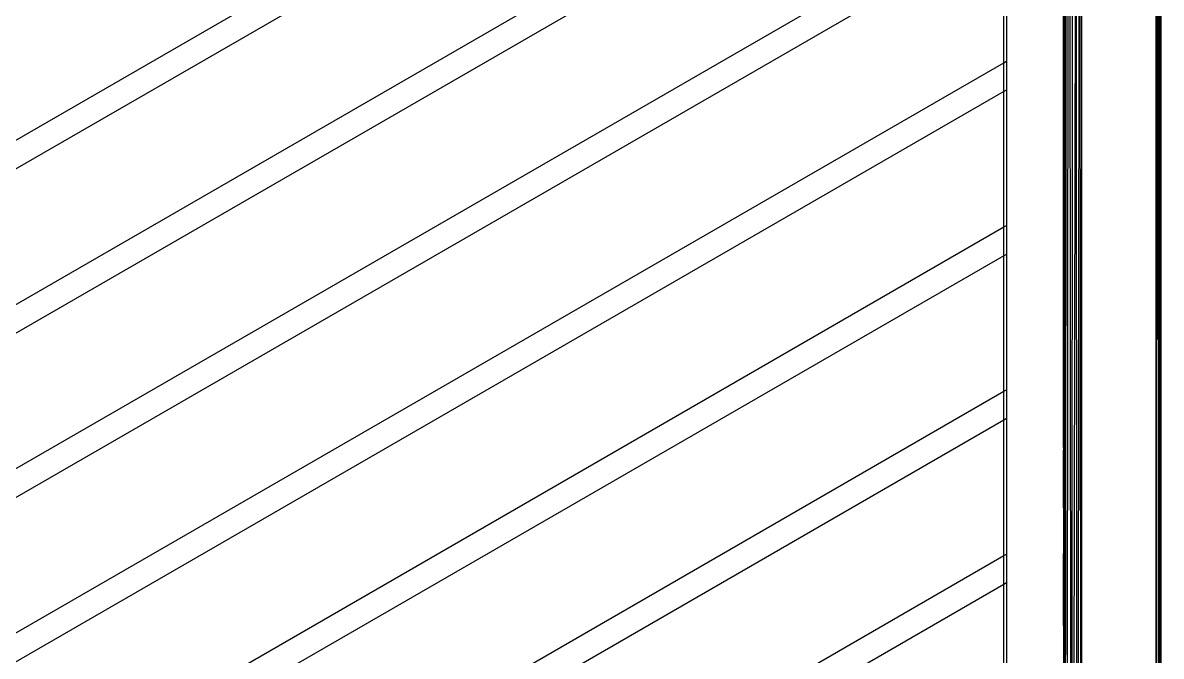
# Model space of a CAD drawing. Header units: inches. Extents: x 17 to 4615, y 5 to 3256.
# Drawn here: x 3225 to 3547.3, y 2243.9 to 2423.4 of the extents above; entities that cross this region are included whole.
import ezdxf

# ---------------------------------------------------------------- set-up
doc = ezdxf.new("R2010")
doc.units = ezdxf.units.IN
doc.header["$MEASUREMENT"] = 0

msp = doc.modelspace()

# ---------------------------------------------------------------- linework, layer by layer
for p, q in [((3547.26, 1931.72), (3547.21, 2663.45)), ((3547.26, 1931.72), (3547.32, 2664.75)), ((3545.8, 1929.02), (3546.4, 2660.81)), ((3545.8, 2659.62), (3545.8, 1929.02)), ((3546.75, 1929.78), (3546.4, 2660.81)), ((3546.89, 2662.11), (3546.75, 1929.78)), ((3547.26, 1931.72), (3546.89, 2662.11)), ((3523.25, 2621.17), (3522, 1916.09)), ((3523.55, 1916.38), (3523.25, 2621.17)), ((3524.14, 2622.24), (3523.55, 1916.38)), ((3524.87, 1916.93), (3524.14, 2622.24)), ((3524.87, 1916.93), (3524.87, 2623.37)), ((3520.37, 1917.65), (3521.19, 2619.49)), ((3521.19, 2619.49), (3522, 1916.09)), ((3522, 1916.09), (3522.25, 2620.23)), ((3519.63, 2332.69), (3519.63, 2614.3)), ((3520.11, 2615.17), (3520.06, 2094.38)), ((3520.2, 2409.66), (3520.11, 2615.17)), ((3520.24, 2615.29), (3520.2, 2409.66)), ((3520.26, 2244.29), (3520.24, 2615.29)), ((3520.28, 2616.1), (3520.26, 2244.29)), ((3519.65, 2322.89), (3519.89, 2592.6)), ((3520.06, 2094.38), (3519.89, 2592.6)), ((2889.04, 2197.32), (3502.8, 2551.68)), ((3502.8, 2543.51), (2889.04, 2189.15)), ((2889.04, 2150.78), (3502.8, 2505.14)), ((3502.8, 2496.97), (2889.04, 2142.61)), ((2889.04, 2104.24), (3502.8, 2458.6)), ((3502.8, 2450.43), (2889.04, 2096.07)), ((3502.8, 2412.06), (3502.8, 2450.43)), ((3503.51, 2450.84), (3503.51, 2412.47)), ((2889.04, 2057.7), (3502.8, 2412.06)), ((3502.8, 2412.06), (3503.51, 2412.47)), ((3502.8, 2403.89), (3502.8, 2412.06)), ((3503.51, 2412.47), (3503.51, 2404.3)), ((3520.2, 2409.33), (3520.11, 2064.99)), ((3520.2, 2409.33), (3520.2, 2409.66)), ((3520.26, 2244.29), (3520.2, 2409.33)), ((3502.8, 2403.89), (2889.04, 2049.53)), ((3503.51, 2404.3), (3502.8, 2403.89)), ((3502.8, 2365.52), (3502.8, 2403.89)), ((3503.51, 2404.3), (3503.51, 2365.93)), ((2889.04, 2011.16), (3502.8, 2365.52)), ((3502.8, 2365.52), (3503.51, 2365.93)), ((3502.8, 2357.35), (3502.8, 2365.52)), ((3503.51, 2365.93), (3503.51, 2357.76)), ((3502.8, 2357.35), (2889.04, 2002.99)), ((3503.51, 2357.76), (3502.8, 2357.35)), ((3502.8, 2318.98), (3502.8, 2357.35)), ((3503.51, 2357.76), (3503.51, 2319.39)), ((3519.65, 2322.89), (3519.63, 2332.69)), ((3519.63, 2303.02), (3519.65, 2322.03)), ((3519.65, 2322.03), (3519.65, 2322.89)), ((3519.65, 2322.03), (3519.69, 2302.29)), ((2889.04, 1964.62), (3502.8, 2318.98)), ((3502.8, 2318.98), (3503.51, 2319.39)), ((3502.8, 2310.81), (3502.8, 2318.98)), ((3503.51, 2319.39), (3503.51, 2311.22)), ((3503.51, 2311.22), (3502.8, 2310.81)), ((3503.51, 2311.22), (3503.51, 2272.85)), ((3502.8, 2310.81), (2889.04, 1956.45)), ((3502.8, 2272.44), (3502.8, 2310.81)), ((3519.63, 2303.02), (3519.65, 2286.42)), ((3519.65, 2286.42), (3519.69, 2302.29)), ((3520.06, 2094.38), (3519.69, 2302.29)), ((3519.65, 2286.42), (3519.67, 2272.99)), ((3502.8, 2272.44), (3503.51, 2272.85)), ((3503.51, 2272.85), (3503.51, 2264.68)), ((3519.67, 2272.99), (3519.63, 2266.82)), ((3520, 2029.26), (3519.67, 2272.99)), ((2889.04, 1918.08), (3502.8, 2272.44)), ((3502.8, 2264.27), (3502.8, 2272.44)), ((3519.65, 2252.62), (3519.63, 2266.82)), ((3502.8, 2264.27), (2889.04, 1909.91)), ((3503.51, 2264.68), (3502.8, 2264.27)), ((3502.8, 2225.9), (3502.8, 2264.27)), ((3503.51, 2264.68), (3503.51, 2226.31)), ((3519.65, 2252.62), (3519.63, 2228.51)), ((3519.65, 2252.62), (3519.89, 2077.08)), ((3520.28, 2188.77), (3520.26, 2244.29))]:
    msp.add_line(p, q)

doc.saveas('drawing.dxf')
